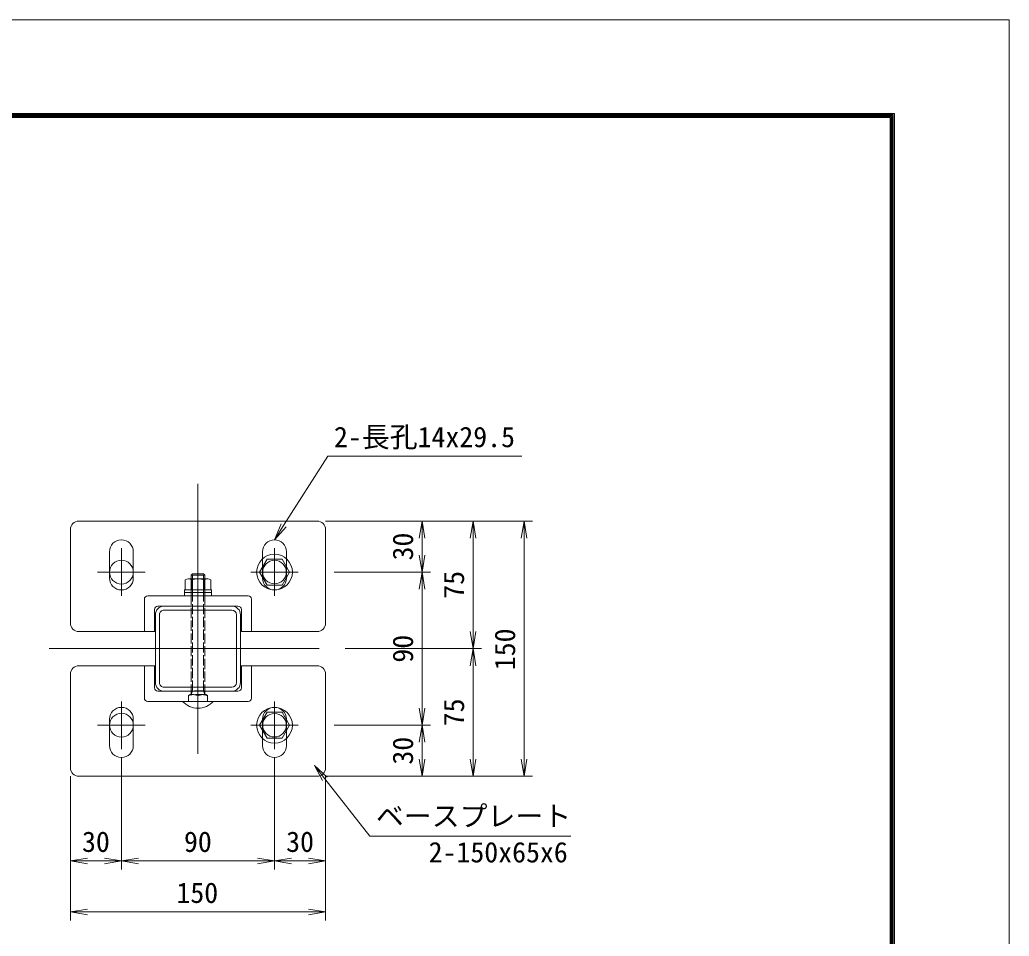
# Model space of a CAD drawing. Units: millimetres, scale not verified, with parts at other scales. Extents: x -4200 to 4200, y -2970 to 2970.
# Drawn here: x 1874 to 4200, y 816 to 2970 of the extents above; entities that cross this region are included whole.
import ezdxf
from ezdxf.enums import TextEntityAlignment as Align

# ---------------------------------------------------------------- set-up
doc = ezdxf.new("R2010")
doc.units = ezdxf.units.MM
doc.header["$LTSCALE"] = 20
doc.linetypes.add('DASHED', pattern=[7.5, 6, -1.5])
doc.linetypes.add('USER1', pattern=[50.8, 31.75, -6.35, 6.35, -6.35])
for name, color, linetype, lineweight in [('0-0_D-STR-TXT', 7, 'Continuous', 9), ('0-1_D-STR1', 1, 'Continuous', 18), ('0-2_D-STR-DIM', 7, 'Continuous', 9), ('0-3_0', 7, 'Continuous', 9), ('0-5_D-STR3', 3, 'Continuous', 13), ('0-6_D-BMK', 2, 'USER1', 13), ('0-C_D-TTL', 7, 'Continuous', 9)]:
    doc.layers.add(name, color=color, linetype=linetype, lineweight=lineweight)
doc.styles.add('ＭＳ ゴシック', font='')
doc.styles.get('ＭＳ ゴシック').set_extended_font_data('MS Gothic')

# ---------------------------------------------------------------- blocks, each defined once
blk = doc.blocks.new('M10-平')
at = {"layer": '0-3_0', "color": 3, "lineweight": 18}
blk.add_lwpolyline([(152.6, -88.1), (152.6, 88.1), (0, 176.2), (-152.6, 88.1), (-152.6, -88.1), (0, -176.2)], close=True, dxfattribs=at)
for radius in [210, 138.5]:
    blk.add_circle((0, 0), radius, dxfattribs=at)
blk = doc.blocks.new('_Open')
at = {"layer": '0-3_0'}
blk.add_line((-20, 3.33), (0, 0), dxfattribs=at)
blk.add_lwpolyline([(-20, -3.33), (0, 0), (-20, 0)], dxfattribs=at)
blk = doc.blocks.new('ベースプレート部品\u3000平面図')
at = {"layer": '0-5_D-STR3'}
for p, q in [((-13176.5, 106918.2), (-15976.5, 106918.2)), ((-16076.5, 106818.2), (-16076.5, 105718.2)), ((-13076.5, 105718.2), (-13076.5, 106818.2)), ((-15616.5, 106248.2), (-15616.5, 106558.2)), ((-15336.5, 106248.2), (-15336.5, 106558.2)), ((-13816.5, 106248.2), (-13816.5, 106558.2)), ((-13536.5, 106248.2), (-13536.5, 106558.2)), ((-15206.5, 105618.2), (-15206.5, 105998.2)), ((-13986.5, 106038.2), (-15166.5, 106038.2)), ((-13946.5, 105998.2), (-13946.5, 105618.2)), ((-15086.5, 105618.2), (-15086.5, 105878.2)), ((-14106.5, 105918.2), (-15046.5, 105918.2)), ((-14066.5, 105618.2), (-14066.5, 105878.2)), ((-15976.5, 105618.2), (-15084.8, 105618.2)), ((-14064.8, 105618.2), (-13176.5, 105618.2))]:
    blk.add_line(p, q, dxfattribs=at)
for centre, radius, start, end in [((-15976.5, 106818.2), 100, 90, 180), ((-13176.5, 106818.2), 100, 0, 90), ((-15476.5, 106558.2), 140, 0, 180), ((-13676.5, 106558.2), 140, 0, 180), ((-15476.5, 106248.2), 140, 180, 0), ((-13676.5, 106248.2), 140, 180, 0), ((-15166.5, 105998.2), 40, 90, 180), ((-13986.5, 105998.2), 40, 0, 90), ((-15046.5, 105878.2), 40, 90, 180), ((-14106.5, 105878.2), 40, 0, 90), ((-15976.5, 105718.2), 100, 180, 270), ((-13176.5, 105718.2), 100, 270, 0)]:
    blk.add_arc(centre, radius, start, end, dxfattribs=at)
blk = doc.blocks.new('JIS 丸頭角根ボルト(1W.1SW.1N)')
at = {"layer": '0-5_D-STR3'}
for p, q in [((91676.64, 43342.43), (91676.64, 43702.43)), ((92956.64, 43682.43), (92956.64, 43362.43)), ((92988.64, 43682.43), (92956.64, 43682.43)), ((92988.64, 43672.43), (92988.64, 43372.43)), ((92988.64, 43672.43), (93104.64, 43672.43)), ((93118.64, 43637.99), (93118.64, 43407.09)), ((92916.64, 43602.43), (93160.64, 43602.43)), ((92916.64, 43586.43), (93160.64, 43586.43)), ((92988.64, 43597.43), (93104.64, 43597.43)), ((93160.64, 43442.54), (93160.64, 43602.54)), ((93160.64, 43602.54), (93176.64, 43586.54)), ((93176.64, 43458.54), (93176.64, 43586.54)), ((92916.64, 43458.52), (93160.64, 43458.52)), ((92916.64, 43442.43), (93160.64, 43442.43)), ((92988.64, 43447.43), (93104.64, 43447.43)), ((93160.64, 43442.54), (93176.64, 43458.54)), ((92988.64, 43372.43), (93104.64, 43372.43))]:
    blk.add_line(p, q, dxfattribs=at)
at = {"layer": '0-5_D-STR3', "linetype": 'DASHED'}
for p, q in [((91676.64, 43635.43), (91744.64, 43635.43)), ((91744.64, 43635.43), (91756.64, 43614.65)), ((91756.64, 43430.22), (91756.64, 43614.65)), ((91756.64, 43602.43), (92916.64, 43602.43)), ((91756.64, 43602.43), (91800.64, 43586.43)), ((91800.64, 43442.43), (91800.64, 43602.43)), ((91800.64, 43586.43), (92916.64, 43586.43)), ((91676.64, 43409.43), (91744.64, 43409.43)), ((91744.64, 43409.43), (91756.64, 43430.22)), ((91756.64, 43442.43), (91800.64, 43458.43)), ((91756.64, 43442.43), (92916.64, 43442.43)), ((91800.64, 43458.43), (92916.64, 43458.52))]:
    blk.add_line(p, q, dxfattribs=at)
at = {"layer": '0-5_D-STR3'}
blk.add_lwpolyline([(92956.64, 43682.43), (92956.64, 43362.43), (92916.64, 43362.43), (92916.64, 43682.43)], close=True, dxfattribs=at)
blk.add_lwpolyline([(92988.64, 43682.43), (92988.64, 43362.43), (92956.64, 43362.43)], dxfattribs=at)
for centre, radius, start, end in [((91839.14, 43522.43), 242.5, 132.07502, 227.92498), ((93061.75, 43634.93), 56.97, 318.83491, 41.16509), ((92910.74, 43522.43), 207.89, 338.85295, 21.14705), ((93061.7, 43409.93), 57.01, 318.86505, 41.13495)]:
    blk.add_arc(centre, radius, start, end, dxfattribs=at)
at = {"layer": '0-5_D-STR3', "linetype": 'DASHED'}
for centre, radius, start, end in [((91616.61, 43578.93), 139.94, 336.18668, 23.81332), ((91617.66, 43465.93), 138.98, 336.0128, 23.9872)]:
    blk.add_arc(centre, radius, start, end, dxfattribs=at)
blk = doc.blocks.new('MLeader4')
at = {"layer": '0-0_D-STR-TXT'}
blk.add_line((2499.61, 1777.78), (2472.5, 1747.63), dxfattribs=at)
for points in [[(2493.99, 1781.37), (2597.8, 1944.31), (3047.05, 1944.31), (3054.25, 1944.31)], [(2488.37, 1784.95), (2472.5, 1747.63), (2493.99, 1781.37)]]:
    blk.add_lwpolyline(points, dxfattribs=at)
blk = doc.blocks.new('MLeader5')
at = {"layer": '0-0_D-STR-TXT'}
blk.add_line((2585.59, 1181.63), (2566.19, 1217.24), dxfattribs=at)
for points in [[(2596.09, 1189.85), (2566.19, 1217.24), (2590.84, 1185.74)], [(2590.84, 1185.74), (2696.46, 1050.74), (3162.28, 1050.74), (3169.48, 1050.74)]]:
    blk.add_lwpolyline(points, dxfattribs=at)

msp = doc.modelspace()

# ---------------------------------------------------------------- linework, layer by layer
at = {"layer": '0-1_D-STR1'}
for p, q in [((2372.1, 1591.63), (2212.9, 1591.63)), ((2372.1, 1582.43), (2212.9, 1582.43)), ((2251.7, 1591.63), (2333.3, 1591.63)), ((2192.5, 1412.03), (2192.5, 1571.23)), ((2201.7, 1412.03), (2201.7, 1571.23)), ((2383.3, 1412.03), (2383.3, 1571.23)), ((2392.5, 1412.03), (2392.5, 1571.23)), ((2372.1, 1400.83), (2212.9, 1400.83)), ((2372.1, 1391.63), (2212.9, 1391.63))]:
    msp.add_line(p, q, dxfattribs=at)
for centre, radius, start, end in [((2212.9, 1571.23), 20.4, 89.99974, 179.99999), ((2212.9, 1571.23), 11.2, 89.99974, 179.99999), ((2372.1, 1571.23), 20.4, 0.00014, 89.99968), ((2372.1, 1571.23), 11.2, 0.00014, 89.99968), ((2212.9, 1412.03), 20.4, 180.00001, 270.00033), ((2212.9, 1412.03), 11.2, 180.00001, 270.00033), ((2372.1, 1412.03), 20.4, 270.00027, 0.00001), ((2372.1, 1412.03), 11.2, 270.00027, 0.00001)]:
    msp.add_arc(centre, radius, start, end, dxfattribs=at)
at = {"layer": '0-2_D-STR-DIM'}
for p, q in [((2592.5, 1791.58), (3079.39, 1791.58)), ((2592.5, 1791.58), (2959.39, 1791.58)), ((2593.89, 1791.58), (2839.39, 1791.58)), ((2819.39, 1711.63), (2819.39, 1751.58)), ((2939.39, 1531.63), (2939.39, 1751.58)), ((3059.39, 1751.58), (3059.39, 1231.68)), ((2612.51, 1671.63), (2839.39, 1671.63)), ((2612.51, 1671.63), (2839.39, 1671.63)), ((2819.39, 1631.63), (2819.39, 1351.63)), ((2638.96, 1491.63), (2959.39, 1491.63)), ((2638.96, 1491.63), (2959.39, 1491.63)), ((2939.39, 1231.68), (2939.39, 1451.63)), ((2612.51, 1311.68), (2839.39, 1311.68)), ((2612.51, 1311.63), (2839.39, 1311.63)), ((2819.39, 1271.68), (2819.39, 1231.68)), ((2112.48, 1235.68), (2112.48, 972.62)), ((2112.48, 1235.68), (2112.48, 972.62)), ((2472.48, 1235.68), (2472.48, 972.62)), ((2472.48, 1235.68), (2472.48, 972.62)), ((1992.51, 1191.63), (1992.51, 972.62)), ((1992.51, 1191.63), (1992.51, 852.62)), ((2592.5, 1191.68), (2839.39, 1191.68)), ((2592.5, 1191.68), (3079.39, 1191.68)), ((2592.5, 1191.68), (2959.39, 1191.68)), ((2592.51, 1191.63), (2592.51, 852.62)), ((2592.51, 1191.63), (2592.51, 972.62)), ((2072.48, 992.62), (2032.51, 992.62)), ((2432.48, 992.62), (2152.48, 992.62)), ((2512.48, 992.62), (2552.51, 992.62)), ((2552.51, 872.62), (2032.51, 872.62))]:
    msp.add_line(p, q, dxfattribs=at)
at = {"layer": '0-5_D-STR3'}
for centre in [(2112.51, 1671.58), (2112.51, 1311.68)]:
    msp.add_circle(centre, 28, dxfattribs=at)
at = {"layer": '0-6_D-BMK'}
for p, q in [((2292.51, 1879.45), (2292.51, 1170.71)), ((2112.51, 1727.58), (2112.51, 1615.58)), ((2472.51, 1727.58), (2472.51, 1615.58)), ((2056.51, 1671.58), (2168.51, 1671.58)), ((2416.51, 1671.58), (2528.51, 1671.58)), ((1942.62, 1491.63), (2618.96, 1491.63)), ((2112.51, 1255.68), (2112.51, 1367.68)), ((2472.51, 1255.68), (2472.51, 1367.68)), ((2056.51, 1311.68), (2168.51, 1311.68)), ((2416.51, 1311.68), (2528.51, 1311.68))]:
    msp.add_line(p, q, dxfattribs=at)
at = {"layer": '0-C_D-TTL', "color": 2, "lineweight": 18}
msp.add_lwpolyline([(-4200, 2970), (4200, 2970), (4200, -2970), (-4200, -2970)], close=True, dxfattribs=at)
at = {"layer": '0-C_D-TTL'}
for points in [[(-3930, 2750), (3930, 2750), (3930, -2750), (-3930, -2750)], [(-3927.5, 2747.5), (3927.5, 2747.5), (3927.5, -2747.5), (-3927.5, -2747.5)], [(-3925, 2745), (3925, 2745), (3925, -2745), (-3925, -2745)], [(-3922.5, 2742.5), (3922.5, 2742.5), (3922.5, -2742.5), (-3922.5, -2742.5)], [(-3920, 2740), (3920, 2740), (3920, -2740), (-3920, -2740)]]:
    msp.add_lwpolyline(points, close=True, dxfattribs=at)

# ---------------------------------------------------------------- block references
at = {"layer": '0-0_D-STR-TXT'}
for name in ['MLeader4', 'MLeader5']:
    msp.add_blockref(name, (0, 0), dxfattribs=at)
at = {"layer": '0-2_D-STR-DIM'}
for name, p, xscale, yscale, rotation in [('_Open', (2819.39, 1791.58), 2, 2, 90), ('_Open', (2939.39, 1791.58), 2, 2, 90), ('_Open', (3059.39, 1791.58), 2, 2, 90), ('_Open', (2819.39, 1671.63), 2, 2, 270), ('JIS 丸頭角根ボルト(1W.1SW.1N)', (10997.17, -16968.03), 0.2000036, 0.2000036, 90), ('_Open', (2819.39, 1671.63), 2, 2, 90), ('_Open', (2939.39, 1491.63), 2, 2, 270), ('_Open', (2939.39, 1491.63), 2, 2, 90), ('_Open', (2819.39, 1311.63), 2, 2, 270), ('_Open', (2819.39, 1311.68), 2, 2, 90), ('_Open', (2819.39, 1191.68), 2, 2, 270), ('_Open', (2939.39, 1191.68), 2, 2, 270), ('_Open', (3059.39, 1191.68), 2, 2, 270), ('_Open', (1992.51, 992.62), 2, 2, 180), ('_Open', (2112.48, 992.62), 2, 2, 180), ('_Open', (2472.48, 992.62), 2, 2, 180), ('_Open', (1992.51, 872.62), 2, 2, 180)]:
    msp.add_blockref(name, p, dxfattribs=dict(at, xscale=xscale, yscale=yscale, rotation=rotation))
at = {"layer": '0-2_D-STR-DIM', "xscale": 2, "yscale": 2}
for p in [(2112.48, 992.62), (2472.48, 992.62), (2592.51, 992.62), (2592.51, 872.62)]:
    msp.add_blockref('_Open', p, dxfattribs=at)
at = {"layer": '0-5_D-STR3', "xscale": 0.2, "yscale": 0.2}
msp.add_blockref('ベースプレート部品\u3000平面図', (5207.8, -19592), dxfattribs=at)
at = {"layer": '0-5_D-STR3', "yscale": 0.2}
for name, p, xscale, rotation in [('M10-平', (2472.51, 1671.58), 0.2, 30), ('ベースプレート部品\u3000平面図', (5207.8, 22575.26), -0.2, 180), ('M10-平', (2472.51, 1311.68), -0.2, 150)]:
    msp.add_blockref(name, p, dxfattribs=dict(at, xscale=xscale, rotation=rotation))

# ---------------------------------------------------------------- texts
at = {"layer": '0-0_D-STR-TXT', "style": 'ＭＳ ゴシック'}
for s, p in [('2-長孔14x29.5', (2612.28, 1950.86)), ('ベースプレート', (2710.83, 1059.64)), ('2-150x65x6 ', (2834.91, 974.74))]:
    msp.add_text(s, height=48.09, dxfattribs=at).set_placement(p, align=Align.BOTTOM_LEFT)
at = {"layer": '0-2_D-STR-DIM', "style": 'ＭＳ ゴシック'}
for s, p in [('30', (2812.65, 1698.98)), ('75', (2932.65, 1609.01)), ('150', (3052.65, 1440.98)), ('90', (2812.65, 1458.76)), ('75', (2932.65, 1309.06)), ('30', (2812.65, 1219.05))]:
    msp.add_text(s, height=48.09, rotation=90, dxfattribs=at).set_placement(p, align=Align.BOTTOM_LEFT)
for s, p in [('30', (2019.87, 999.37)), ('90', (2259.61, 999.37)), ('30', (2499.87, 999.37)), ('150', (2241.86, 879.37))]:
    msp.add_text(s, height=48.09, dxfattribs=at).set_placement(p, align=Align.BOTTOM_LEFT)

doc.saveas('drawing.dxf')
